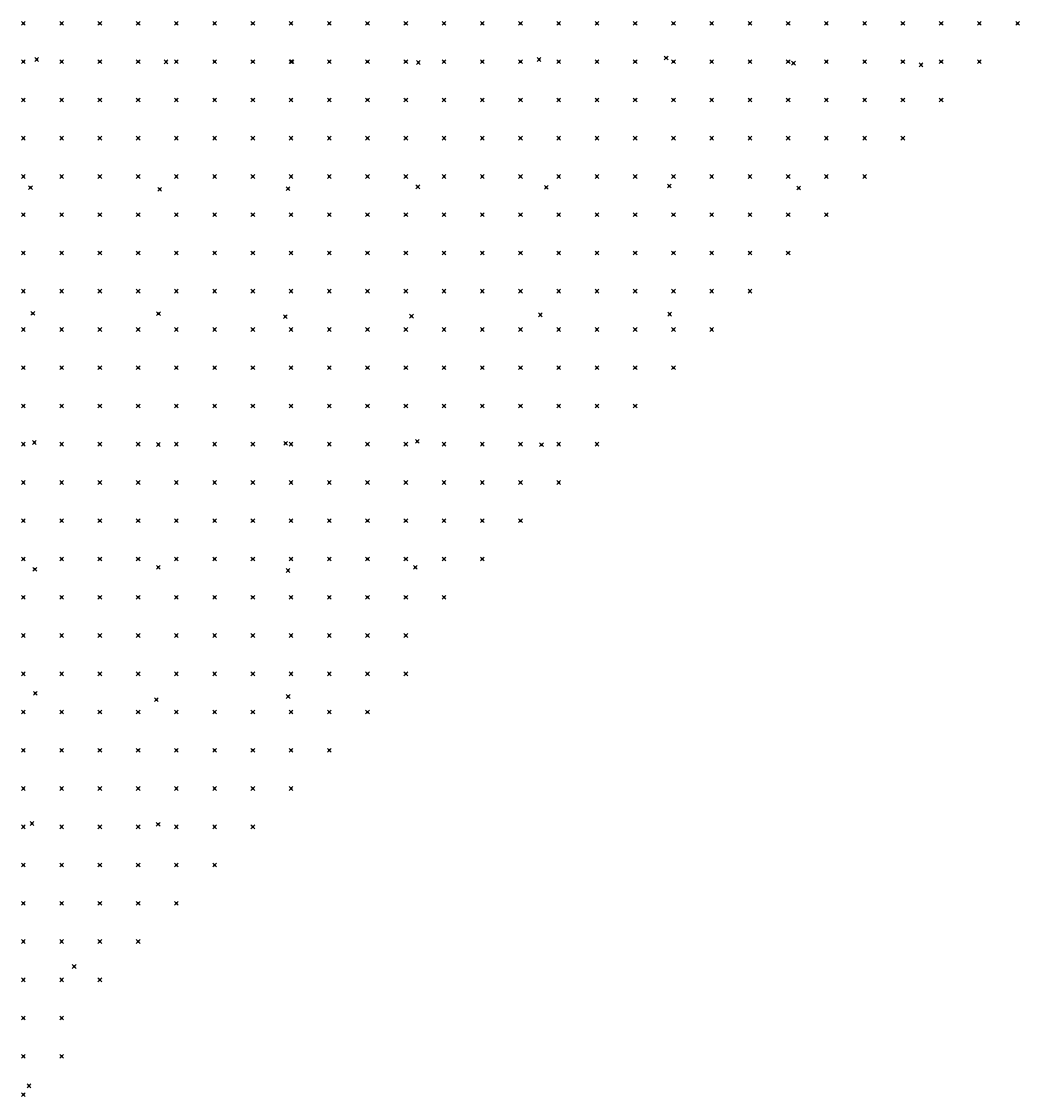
# Model space of a CAD drawing. Header units: metres. Extents: x 441556 to 446409, y 432338 to 461058.
# Drawn here: x 445691.6 to 445769.9, y 437739.1 to 437823.4 of the extents above; entities that cross this region are included whole.
import ezdxf

# ---------------------------------------------------------------- set-up
doc = ezdxf.new("R2010")
doc.units = ezdxf.units.M
doc.header["$MEASUREMENT"] = 0
doc.header["$PDMODE"] = 35
doc.header["$PDSIZE"] = 0.15
doc.layers.add('DTM-NOK-RevN_LIDAR_co_lidar', color=91, linetype='Continuous', lineweight=0)
doc.layers.add('DTM-NOK-RevN_RTK', color=32, linetype='Continuous', lineweight=0)

msp = doc.modelspace()

# ---------------------------------------------------------------- linework, layer by layer
at = {"layer": 'DTM-NOK-RevN_LIDAR_co_lidar'}
for p in [(445691.781, 437823.213, 345.961), (445694.78, 437823.213, 346.189), (445697.78, 437823.213, 346.512), (445700.779, 437823.213, 346.834), (445703.778, 437823.213, 347.176), (445706.778, 437823.213, 347.564), (445709.777, 437823.213, 347.788), (445712.776, 437823.213, 348.024), (445715.776, 437823.213, 348.252), (445718.775, 437823.213, 348.347), (445721.775, 437823.213, 348.449), (445724.774, 437823.213, 348.658), (445727.773, 437823.213, 348.895), (445730.773, 437823.213, 349.454), (445733.772, 437823.213, 349.868), (445736.771, 437823.213, 350.184), (445739.771, 437823.213, 350.307), (445742.77, 437823.213, 350.701), (445745.77, 437823.213, 351.028), (445748.769, 437823.213, 351.216), (445751.768, 437823.213, 351.454), (445754.768, 437823.213, 351.636), (445757.767, 437823.213, 351.817), (445760.766, 437823.213, 352.031), (445763.766, 437823.213, 352.287), (445766.765, 437823.213, 352.485), (445769.765, 437823.213, 352.628), (445691.781, 437820.214, 346.303), (445694.78, 437820.214, 346.473), (445697.78, 437820.214, 346.742), (445700.779, 437820.214, 347.084), (445703.778, 437820.214, 347.472), (445706.778, 437820.214, 347.765), (445709.777, 437820.214, 347.98), (445712.776, 437820.214, 348.261), (445715.776, 437820.214, 348.564), (445718.775, 437820.214, 348.775), (445721.775, 437820.214, 348.841), (445724.774, 437820.214, 349.097), (445727.773, 437820.214, 349.189), (445730.773, 437820.214, 349.666), (445733.772, 437820.214, 350.334), (445736.771, 437820.214, 350.505), (445739.771, 437820.214, 350.865), (445742.77, 437820.214, 351.081), (445745.77, 437820.214, 351.482), (445748.769, 437820.214, 351.631), (445751.768, 437820.214, 351.809), (445754.768, 437820.214, 351.974), (445757.767, 437820.214, 352.144), (445760.766, 437820.214, 352.391), (445763.766, 437820.214, 352.649), (445766.765, 437820.214, 352.786), (445691.781, 437817.214, 346.578), (445694.78, 437817.214, 346.754), (445697.78, 437817.214, 347.024), (445700.779, 437817.214, 347.363), (445703.778, 437817.214, 347.682), (445706.778, 437817.214, 348.015), (445709.777, 437817.214, 348.292), (445712.776, 437817.214, 348.566), (445715.776, 437817.214, 348.886), (445718.775, 437817.214, 349.141), (445721.775, 437817.214, 349.251), (445724.774, 437817.214, 349.385), (445727.773, 437817.214, 349.467), (445730.773, 437817.214, 349.813), (445733.772, 437817.214, 350.533), (445736.771, 437817.214, 350.851), (445739.771, 437817.214, 351.118), (445742.77, 437817.214, 351.45), (445745.77, 437817.214, 351.814), (445748.769, 437817.214, 351.876), (445751.768, 437817.214, 352.154), (445754.768, 437817.214, 352.334), (445757.767, 437817.214, 352.453), (445760.766, 437817.214, 352.714), (445763.766, 437817.214, 352.92), (445691.781, 437814.215, 346.894), (445694.78, 437814.215, 347.163), (445697.78, 437814.215, 347.396), (445700.779, 437814.215, 347.735), (445703.778, 437814.215, 347.972), (445706.778, 437814.215, 348.291), (445709.777, 437814.215, 348.592), (445712.776, 437814.215, 348.85), (445715.776, 437814.215, 349.189), (445718.775, 437814.215, 349.497), (445721.775, 437814.215, 349.826), (445724.774, 437814.215, 349.938), (445727.773, 437814.215, 350.038), (445730.773, 437814.215, 350.322), (445733.772, 437814.215, 350.817), (445736.771, 437814.215, 351.231), (445739.771, 437814.215, 351.395), (445742.77, 437814.215, 351.688), (445745.77, 437814.215, 352.018), (445748.769, 437814.215, 352.225), (445751.768, 437814.215, 352.443), (445754.768, 437814.215, 352.653), (445757.767, 437814.215, 352.872), (445760.766, 437814.215, 353.05), (445691.781, 437811.215, 347.327), (445694.78, 437811.215, 347.607), (445697.78, 437811.215, 347.778), (445700.779, 437811.215, 348.105), (445703.778, 437811.215, 348.391), (445706.778, 437811.215, 348.657), (445709.777, 437811.215, 348.881), (445712.776, 437811.215, 349.201), (445715.776, 437811.215, 349.501), (445718.775, 437811.215, 349.959), (445721.775, 437811.215, 350.3), (445724.774, 437811.215, 350.564), (445727.773, 437811.215, 350.807), (445730.773, 437811.215, 351.058), (445733.772, 437811.215, 351.278), (445736.771, 437811.215, 351.58), (445739.771, 437811.215, 351.82), (445742.77, 437811.215, 352.118), (445745.77, 437811.215, 352.404), (445748.769, 437811.215, 352.633), (445751.768, 437811.215, 352.769), (445754.768, 437811.215, 352.93), (445757.767, 437811.215, 353.215), (445691.781, 437808.216, 347.793), (445694.78, 437808.216, 347.968), (445697.78, 437808.216, 348.191), (445700.779, 437808.216, 348.433), (445703.778, 437808.216, 348.844), (445706.778, 437808.216, 349.151), (445709.777, 437808.216, 349.29), (445712.776, 437808.216, 349.61), (445715.776, 437808.216, 349.9), (445718.775, 437808.216, 350.258), (445721.775, 437808.216, 350.639), (445724.774, 437808.216, 350.884), (445727.773, 437808.216, 351.214), (445730.773, 437808.216, 351.498), (445733.772, 437808.216, 351.728), (445736.771, 437808.216, 351.918), (445739.771, 437808.216, 352.235), (445742.77, 437808.216, 352.507), (445745.77, 437808.216, 352.792), (445748.769, 437808.216, 352.949), (445751.768, 437808.216, 353.129), (445754.768, 437808.216, 353.293), (445691.781, 437805.217, 348.138), (445694.78, 437805.217, 348.367), (445697.78, 437805.217, 348.632), (445700.779, 437805.217, 348.893), (445703.778, 437805.217, 349.269), (445706.778, 437805.217, 349.534), (445709.777, 437805.217, 349.68), (445712.776, 437805.217, 349.954), (445715.776, 437805.217, 350.247), (445718.775, 437805.217, 350.418), (445721.775, 437805.217, 351.042), (445724.774, 437805.217, 351.391), (445727.773, 437805.217, 351.693), (445730.773, 437805.217, 351.803), (445733.772, 437805.217, 352.031), (445736.771, 437805.217, 352.326), (445739.771, 437805.217, 352.586), (445742.77, 437805.217, 352.905), (445745.77, 437805.217, 353.116), (445748.769, 437805.217, 353.229), (445751.768, 437805.217, 353.45), (445691.781, 437802.217, 348.532), (445694.78, 437802.217, 348.797), (445697.78, 437802.217, 349.01), (445700.779, 437802.217, 349.354), (445703.778, 437802.217, 349.484), (445706.778, 437802.217, 349.922), (445709.777, 437802.217, 350.159), (445712.776, 437802.217, 350.392), (445715.776, 437802.217, 350.612), (445718.775, 437802.217, 350.857), (445721.775, 437802.217, 351.368), (445724.774, 437802.217, 351.755), (445727.773, 437802.217, 352.057), (445730.773, 437802.217, 352.205), (445733.772, 437802.217, 352.44), (445736.771, 437802.217, 352.642), (445739.771, 437802.217, 352.823), (445742.77, 437802.217, 353.1), (445745.77, 437802.217, 353.327), (445748.769, 437802.217, 353.499), (445691.781, 437799.218, 348.935), (445694.78, 437799.218, 349.203), (445697.78, 437799.218, 349.436), (445700.779, 437799.218, 349.74), (445703.778, 437799.218, 349.881), (445706.778, 437799.218, 350.178), (445709.777, 437799.218, 350.491), (445712.776, 437799.218, 350.77), (445715.776, 437799.218, 351.136), (445718.775, 437799.218, 351.363), (445721.775, 437799.218, 351.66), (445724.774, 437799.218, 352.184), (445727.773, 437799.218, 352.335), (445730.773, 437799.218, 352.571), (445733.772, 437799.218, 352.789), (445736.771, 437799.218, 353.022), (445739.771, 437799.218, 353.219), (445742.77, 437799.218, 353.478), (445745.77, 437799.218, 353.702), (445691.781, 437796.219, 349.297), (445694.78, 437796.219, 349.568), (445697.78, 437796.219, 349.864), (445700.779, 437796.219, 350.122), (445703.778, 437796.219, 350.357), (445706.778, 437796.219, 350.457), (445709.777, 437796.219, 350.779), (445712.776, 437796.219, 351.002), (445715.776, 437796.219, 351.476), (445718.775, 437796.219, 351.856), (445721.775, 437796.219, 352.187), (445724.774, 437796.219, 352.508), (445727.773, 437796.219, 352.693), (445730.773, 437796.219, 352.914), (445733.772, 437796.219, 353.197), (445736.771, 437796.219, 353.417), (445739.771, 437796.219, 353.777), (445742.77, 437796.219, 353.961), (445691.781, 437793.219, 349.67), (445694.78, 437793.219, 349.985), (445697.78, 437793.219, 350.286), (445700.779, 437793.219, 350.516), (445703.778, 437793.219, 350.84), (445706.778, 437793.219, 350.871), (445709.777, 437793.219, 351.203), (445712.776, 437793.219, 351.305), (445715.776, 437793.219, 351.611), (445718.775, 437793.219, 352.22), (445721.775, 437793.219, 352.521), (445724.774, 437793.219, 352.856), (445727.773, 437793.219, 353.016), (445730.773, 437793.219, 353.293), (445733.772, 437793.219, 353.486), (445736.771, 437793.219, 353.746), (445739.771, 437793.219, 354.028), (445691.781, 437790.22, 350.002), (445694.78, 437790.22, 350.326), (445697.78, 437790.22, 350.64), (445700.779, 437790.22, 351.006), (445703.778, 437790.22, 351.229), (445706.778, 437790.22, 351.449), (445709.777, 437790.22, 351.625), (445712.776, 437790.22, 351.88), (445715.776, 437790.22, 352.114), (445718.775, 437790.22, 352.608), (445721.775, 437790.22, 352.797), (445724.774, 437790.22, 353.145), (445727.773, 437790.22, 353.234), (445730.773, 437790.22, 353.632), (445733.772, 437790.22, 353.854), (445736.771, 437790.22, 354.041), (445691.781, 437787.22, 350.358), (445694.78, 437787.22, 350.683), (445697.78, 437787.22, 350.907), (445700.779, 437787.22, 351.281), (445703.778, 437787.22, 351.575), (445706.778, 437787.22, 351.912), (445709.777, 437787.22, 351.998), (445712.776, 437787.22, 352.216), (445715.776, 437787.22, 352.808), (445718.775, 437787.22, 352.907), (445721.775, 437787.22, 353.232), (445724.774, 437787.22, 353.526), (445727.773, 437787.22, 353.732), (445730.773, 437787.22, 353.978), (445733.772, 437787.22, 354.211), (445691.781, 437784.221, 350.652), (445694.78, 437784.221, 351.109), (445697.78, 437784.221, 351.329), (445700.779, 437784.221, 351.531), (445703.778, 437784.221, 351.899), (445706.778, 437784.221, 352.249), (445709.777, 437784.221, 352.371), (445712.776, 437784.221, 352.443), (445715.776, 437784.221, 353.047), (445718.775, 437784.221, 353.305), (445721.775, 437784.221, 353.56), (445724.774, 437784.221, 353.856), (445727.773, 437784.221, 354.174), (445730.773, 437784.221, 354.339), (445691.781, 437781.222, 350.883), (445694.78, 437781.222, 351.268), (445697.78, 437781.222, 351.529), (445700.779, 437781.222, 351.766), (445703.778, 437781.222, 352.031), (445706.778, 437781.222, 352.48), (445709.777, 437781.222, 352.863), (445712.776, 437781.222, 353.167), (445715.776, 437781.222, 353.284), (445718.775, 437781.222, 353.679), (445721.775, 437781.222, 353.873), (445724.774, 437781.222, 354.273), (445727.773, 437781.222, 354.488), (445691.781, 437778.222, 351.144), (445694.78, 437778.222, 351.447), (445697.78, 437778.222, 351.825), (445700.779, 437778.222, 352.184), (445703.778, 437778.222, 352.324), (445706.778, 437778.222, 352.474), (445709.777, 437778.222, 353.088), (445712.776, 437778.222, 353.444), (445715.776, 437778.222, 353.725), (445718.775, 437778.222, 354.073), (445721.775, 437778.222, 354.406), (445724.774, 437778.222, 354.609), (445691.781, 437775.223, 351.371), (445694.78, 437775.223, 351.762), (445697.78, 437775.223, 352.171), (445700.779, 437775.223, 352.405), (445703.778, 437775.223, 352.727), (445706.778, 437775.223, 353.077), (445709.777, 437775.223, 353.441), (445712.776, 437775.223, 353.725), (445715.776, 437775.223, 354.08), (445718.775, 437775.223, 354.519), (445721.775, 437775.223, 354.742), (445691.781, 437772.224, 351.633), (445694.78, 437772.224, 352.023), (445697.78, 437772.224, 352.331), (445700.779, 437772.224, 352.642), (445703.778, 437772.224, 353.137), (445706.778, 437772.224, 353.736), (445709.777, 437772.224, 354.017), (445712.776, 437772.224, 354.192), (445715.776, 437772.224, 354.494), (445718.775, 437772.224, 354.837), (445721.775, 437772.224, 355.013), (445691.781, 437769.224, 351.878), (445694.78, 437769.224, 352.291), (445697.78, 437769.224, 352.548), (445700.779, 437769.224, 352.897), (445703.778, 437769.224, 353.344), (445706.778, 437769.224, 353.939), (445709.777, 437769.224, 354.358), (445712.776, 437769.224, 354.608), (445715.776, 437769.224, 354.887), (445718.775, 437769.224, 355.087), (445691.781, 437766.225, 352.137), (445694.78, 437766.225, 352.517), (445697.78, 437766.225, 352.78), (445700.779, 437766.225, 353.323), (445703.778, 437766.225, 353.687), (445706.778, 437766.225, 354.323), (445709.777, 437766.225, 354.496), (445712.776, 437766.225, 354.848), (445715.776, 437766.225, 355.309), (445691.781, 437763.225, 352.495), (445694.78, 437763.225, 352.785), (445697.78, 437763.225, 353.126), (445700.779, 437763.225, 353.708), (445703.778, 437763.225, 353.994), (445706.778, 437763.225, 354.609), (445709.777, 437763.225, 354.884), (445712.776, 437763.225, 355.132), (445691.781, 437760.226, 352.799), (445694.78, 437760.226, 353.078), (445697.78, 437760.226, 353.428), (445700.779, 437760.226, 353.887), (445703.778, 437760.226, 354.284), (445706.778, 437760.226, 354.822), (445709.777, 437760.226, 355.245), (445691.781, 437757.227, 353.504), (445694.78, 437757.227, 353.925), (445697.78, 437757.227, 354.453), (445700.779, 437757.227, 354.785), (445703.778, 437757.227, 355.118), (445706.778, 437757.227, 355.467), (445691.781, 437754.227, 354.171), (445694.78, 437754.227, 354.695), (445697.78, 437754.227, 354.907), (445700.779, 437754.227, 355.123), (445703.778, 437754.227, 355.443), (445691.781, 437751.228, 355.133), (445694.78, 437751.228, 355.415), (445697.78, 437751.228, 355.526), (445700.779, 437751.228, 355.538), (445691.781, 437748.229, 355.604), (445694.78, 437748.229, 355.705), (445697.78, 437748.229, 356.043), (445691.781, 437745.229, 356.013), (445694.78, 437745.229, 356.334), (445691.781, 437742.23, 356.369), (445694.78, 437742.23, 356.93), (445691.781, 437739.23, 356.902)]:
    msp.add_point(p, dxfattribs=at)
at = {"layer": 'DTM-NOK-RevN_RTK'}
for p in [(445692.826, 437820.38, 346.77), (445702.971, 437820.203, 347.809), (445712.854, 437820.21, 348.769), (445722.76, 437820.15, 349.483), (445732.231, 437820.379, 350.26), (445742.2, 437820.503, 351.086), (445752.181, 437820.094, 351.823), (445762.194, 437819.966, 352.661), (445742.442, 437810.463, 352.23), (445692.339, 437810.34, 347.896), (445702.473, 437810.21, 348.755), (445712.542, 437810.252, 349.765), (445722.721, 437810.398, 350.637), (445732.795, 437810.36, 351.402), (445752.599, 437810.305, 352.938), (445692.523, 437800.479, 349.187), (445702.377, 437800.457, 350.125), (445732.332, 437800.371, 352.587), (445742.474, 437800.413, 353.273), (445712.324, 437800.226, 351.196), (445722.222, 437800.259, 351.834), (445692.643, 437790.361, 350.564), (445712.348, 437790.292, 352.193), (445722.679, 437790.442, 352.957), (445702.371, 437790.193, 351.491), (445732.426, 437790.18, 353.757), (445692.682, 437780.417, 351.586), (445702.362, 437780.571, 352.589), (445712.538, 437780.317, 353.255), (445722.524, 437780.566, 354.155), (445692.71, 437770.695, 352.43), (445702.212, 437770.191, 353.454), (445712.548, 437770.447, 354.526), (445692.455, 437760.489, 353.341), (445702.357, 437760.424, 354.288), (445695.762, 437749.274, 355.302), (445692.22, 437739.913, 356.416)]:
    msp.add_point(p, dxfattribs=at)

doc.saveas('drawing.dxf')
